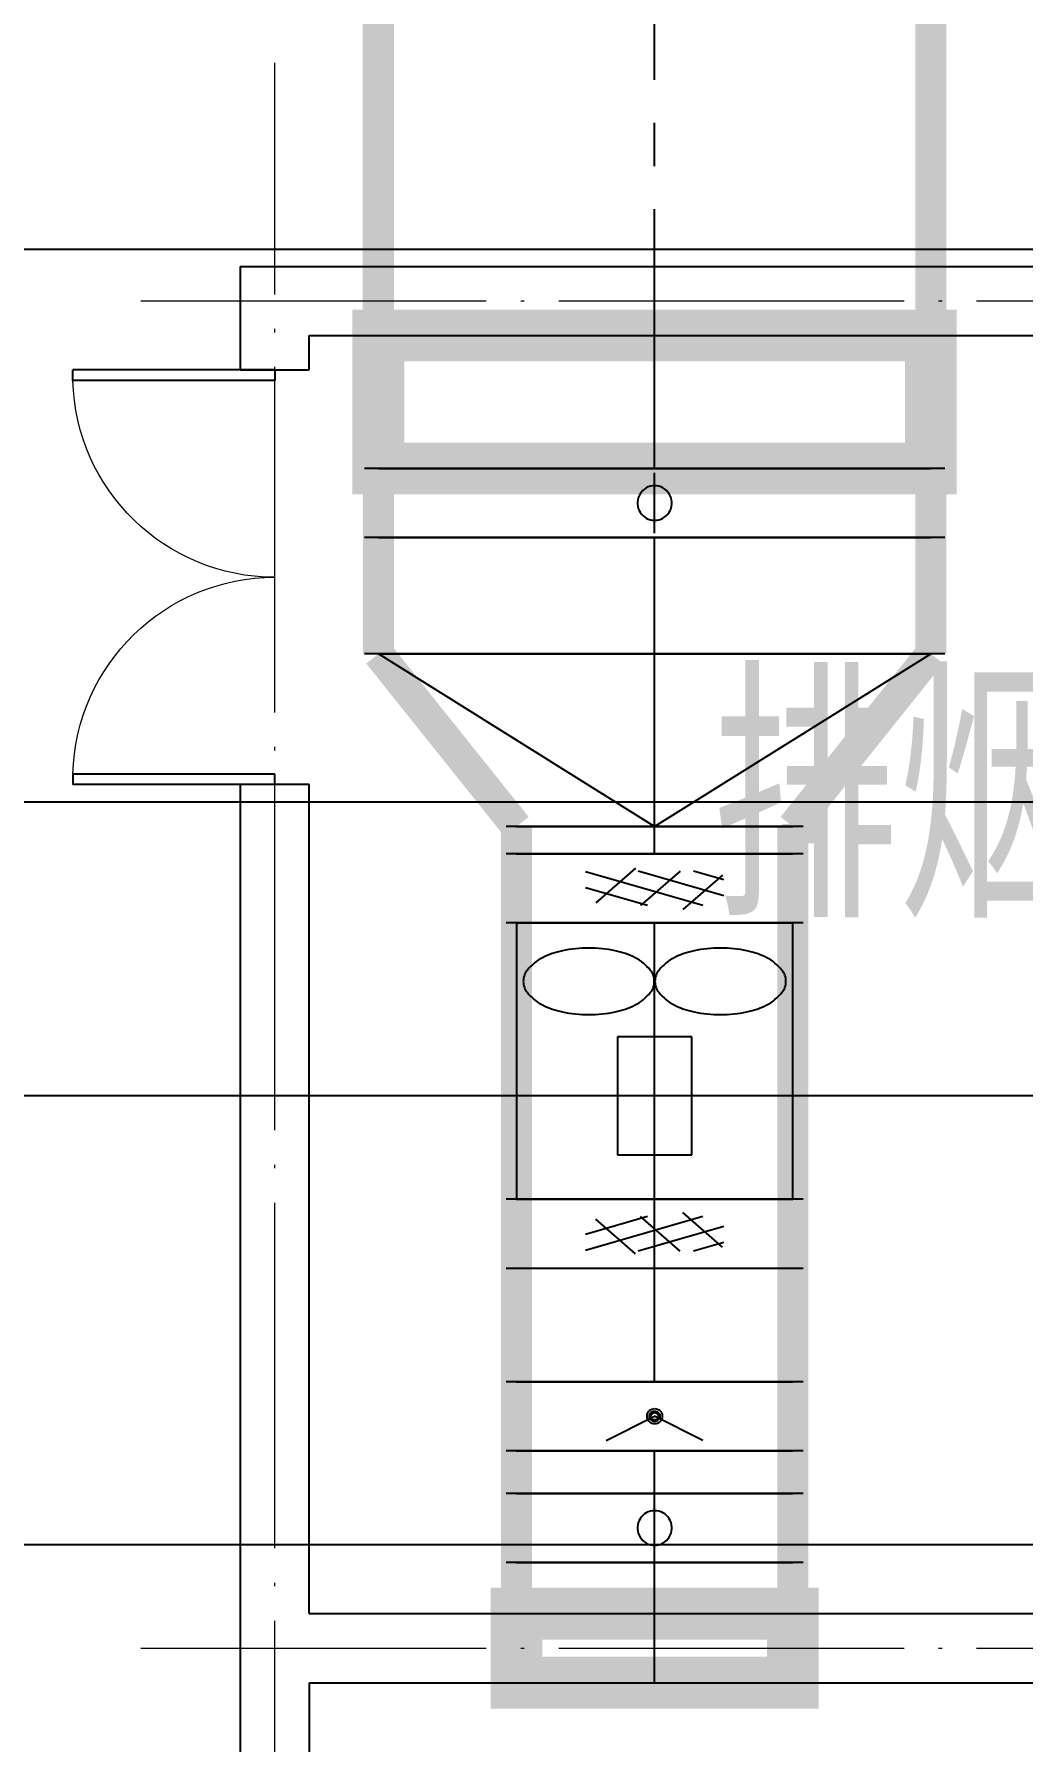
# Model space of a CAD drawing. Extents: x 369444 to 684549, y -549309 to 575337.
# Drawn here: x 525378 to 528241, y 119636 to 124579 of the extents above; entities that cross this region are included whole.
import ezdxf

# ---------------------------------------------------------------- set-up
doc = ezdxf.new("R2010")
doc.units = 0
doc.header["$LTSCALE"] = 1000
doc.header["$MEASUREMENT"] = 0
doc.linetypes.add('CENTER2', pattern=[1.125, 0.75, -0.125, 0.125, -0.125])
doc.linetypes.add('DOTE', pattern=[2.42, 2, -0.2, 0.02, -0.2])
for name, color, linetype in [('DOTE', 1, 'Continuous'), ('DUCT-排烟中心线', 5, 'CENTER2'), ('DUCT-排烟法兰', 4, 'Continuous'), ('DUCT-排烟管', 2, 'Continuous'), ('DUCT-排烟管端线', 4, 'Continuous'), ('DUCT-排烟阀门', 7, 'Continuous'), ('WALL', 9, 'Continuous'), ('WINDOW', 4, 'Continuous'), ('颜洞口', 1, 'Continuous'), ('风管标注', 3, 'Continuous')]:
    doc.layers.add(name, color=color, linetype=linetype)
doc.layers.add('DOTE2', color=122, linetype='DOTE', lineweight=9)
doc.layers.add('TEXT', color=7, linetype='Continuous', lineweight=13)
doc.styles.add('_HZTXT', font='txt.shx', dxfattribs={"width": 0.8, "bigfont": 'HZTXT.shx'})

# ---------------------------------------------------------------- blocks, each defined once
blk = doc.blocks.new('$DorLib2D$00000002')
for p, q in [((-0.5, 0), (-0.5, 0.4875)), ((-0.475, 0.4875), (-0.5, 0.4875)), ((-0.475, 0), (-0.475, 0.4875)), ((0.475, 0), (0.475, 0.4875)), ((0.475, 0.4875), (0.5, 0.4875)), ((0.5, 0), (0.5, 0.4875)), ((-0.5, 0), (-0.475, 0)), ((0.5, 0), (0.475, 0))]:
    blk.add_line(p, q)
at = {"lineweight": 13}
for centre, start, end in [((-0.4875, 0), 0, 88.5307), ((0.4875, 0), 91.4693, 180)]:
    blk.add_arc(centre, 0.4875, start, end, dxfattribs=at)
blk = doc.blocks.new('N-风管')
at = {"color": 0}
for p, q in [((38489362730.664551, 3905216479.914868, 3000.000008), (38489362730.664551, 3905215679.914868, 3000.000008)), ((38489363530.664551, 3905216479.914868, 3000.000008), (38489362730.664551, 3905216479.914868, 3000.000008)), ((38489363530.664551, 3905215679.914868, 3000.000008), (38489363530.664551, 3905216479.914868, 3000.000008)), ((38489363130.664551, 3905216150.279045, 3000.000008), (38489363130.664551, 3905216310.710551, 3000.000008)), ((38489363022.920799, 3905216150.279045, 3000.000008), (38489363022.920799, 3905215808.330861, 3000.000008)), ((38489363238.408302, 3905216150.279045, 3000.000008), (38489363022.920799, 3905216150.279045, 3000.000008)), ((38489363238.408302, 3905215808.330861, 3000.000008), (38489363238.408302, 3905216150.279045, 3000.000008)), ((38489363022.920799, 3905215808.330861, 3000.000008), (38489363238.408302, 3905215808.330861, 3000.000008)), ((38489362730.664551, 3905215679.914868, 3000.000008), (38489363530.664551, 3905215679.914868, 3000.000008))]:
    blk.add_line(p, q, dxfattribs=at)
for centre, major_axis, ratio, start_param, end_param in [((38489362867.682289, 3905216257.402982, 3000.000008), (-103.797526, 88.234787), 0.9999998646, -0.3960780331, 0.0206755078), ((38489362911.311768, 3905216171.551923, 3000.000008), (-72.911688, 220.807289), 0.9999996892, -0.1114584501, 0.1512533243), ((38489362940.04615, 3905216035.048581, 3000.000008), (-10.42252, 371.882687), 0.9999999191, -0.0280190341, 0.1794550407), ((38489362940.04615, 3905216035.048581, 3000.000008), (-371.160887, 25.396662), 0.9999998827, 4.5732333702, 4.7807074245), ((38489362968.78054, 3905216171.551923, 3000.000008), (-217.804069, 81.445655), 0.9999996747, 4.600044291, 4.8627559003), ((38489363012.410011, 3905216257.402982, 3000.000008), (-102.717209, 89.490141), 0.9999998291, 4.5421396072, 4.9588929783), ((38489363248.91909, 3905216257.402982, 3000.000008), (102.717208, 89.490141), 0.9999998291, 1.3242923283, 1.7410456994), ((38489363292.548561, 3905216171.551923, 3000.000008), (217.804069, 81.445655), 0.9999996747, 1.4204294068, 1.6831410161), ((38489363321.282951, 3905216035.048581, 3000.000008), (371.160887, 25.396662), 0.9999998827, 1.502477883, 1.7099519372), ((38489363321.282951, 3905216035.048581, 3000.000008), (10.422521, 371.882687), 0.9999999191, -0.1794550402, 0.0280190345), ((38489363350.017326, 3905216171.551923, 3000.000008), (72.911688, 220.807289), 0.9999996892, -0.1512533241, 0.1114584502), ((38489363393.646812, 3905216257.402982, 3000.000008), (103.797526, 88.234787), 0.9999998646, -0.0206755088, 0.3960780322), ((38489362802.279114, 3905216310.710551, 3000.000008), (-47.771673, 20.173988), 0.9999999667, -0.2842753741, 0.3995817051), ((38489363077.813202, 3905216310.710551, 3000.000008), (7.468083, 51.316176), 0.999999932, -1.4262801091, -0.7424229821), ((38489363183.5159, 3905216310.710551, 3000.000008), (-7.468083, 51.316176), 0.999999932, 0.742422983, 1.42628011), ((38489363459.050003, 3905216310.710551, 3000.000008), (47.771673, 20.173988), 0.9999999667, -0.3995817056, 0.2842753735), ((38489362802.279114, 3905216310.710551, 3000.000008), (50.145075, 13.213402), 0.999999968, 2.8839457445, 3.5678028155), ((38489362867.682289, 3905216364.018121, 3000.000008), (98.876179, 93.716623), 0.9999998411, 3.0668351413, 3.4835886948), ((38489363012.410011, 3905216364.018121, 3000.000008), (99.639258, 92.904939), 0.9999998553, 4.4321378431, 4.8488912267), ((38489363077.813202, 3905216310.710551, 3000.000008), (-4.752596, 51.638502), 0.9999999384, 3.9367545198, 4.6206116387), ((38489363183.5159, 3905216310.710551, 3000.000008), (4.752596, 51.638502), 0.9999999384, 1.6625736693, 2.3464307882), ((38489363248.91909, 3905216364.018121, 3000.000008), (-99.639258, 92.904939), 0.9999998553, 1.4342940806, 1.8510474643), ((38489363393.646812, 3905216364.018121, 3000.000008), (-98.876179, 93.716623), 0.9999998411, 2.7995966126, 3.2163501662), ((38489363459.050003, 3905216310.710551, 3000.000008), (-50.145075, 13.213402), 0.999999968, 2.7153824924, 3.3992395635), ((38489362911.311768, 3905216449.869179, 3000.000008), (75.910463, 219.794392), 0.9999996309, 3.0039512987, 3.2666630878), ((38489362968.78054, 3905216449.869179, 3000.000008), (218.632186, 79.195759), 0.9999997334, 4.5723322481, 4.8350438722), ((38489363292.548561, 3905216449.869179, 3000.000008), (-218.632186, 79.195759), 0.9999997334, 1.4481414351, 1.7108530592), ((38489363350.017326, 3905216449.869179, 3000.000008), (-75.910463, 219.794392), 0.9999996309, 3.0165222196, 3.2792340087), ((38489362940.04615, 3905216586.372522, 3000.000008), (10.422521, 371.882687), 0.9999999191, 2.9621376134, 3.1696116881), ((38489362940.04615, 3905216586.372522, 3000.000008), (371.160887, 25.396662), 0.9999998827, 4.6440705366, 4.8515445908), ((38489363321.282951, 3905216586.372522, 3000.000008), (-371.160887, 25.396662), 0.9999998827, 1.4316407166, 1.6391147709), ((38489363321.282951, 3905216586.372522, 3000.000008), (-10.42252, 371.882687), 0.9999999191, 3.1135736195, 3.3210476943)]:
    blk.add_ellipse(centre, major_axis=major_axis, ratio=ratio, start_param=start_param, end_param=end_param, dxfattribs=at)
for p in [(38489363130.664551, 3905216479.914868, 3000.000008), (38489363130.664551, 3905215679.914868, 3000.000008)]:
    blk.add_point(p, dxfattribs=at)
at = {"layer": 'DUCT-排烟中心线', "color": 0}
for p, q in [((38489363130.664551, 3905217795.528043), (38489363130.576477, 3905222740.815687)), ((38489363130.664551, 3905217258.844523), (38489363130.664551, 3905217595.128043)), ((38489363130.664551, 3905216758.644523), (38489363130.664551, 3905217258.644523)), ((38489363130.664551, 3905216680.114869), (38489363130.664551, 3905216758.444523)), ((38489363130.664551, 3905215479.914868), (38489363130.664551, 3905216479.914868)), ((38489363130.664551, 3905215151.909635), (38489363130.664551, 3905216479.714869)), ((38489363130.664551, 3905214628.307475), (38489363130.664551, 3905214951.709635)), ((38489363130.664551, 3905214280.36614), (38489363130.664551, 3905214951.509635))]:
    blk.add_line(p, q, dxfattribs=at)
at = {"layer": 'DUCT-排烟法兰', "color": 0}
for p, q in [((38489363970.664551, 3905217795.428043), (38489362290.664551, 3905217795.428043)), ((38489363970.664551, 3905217595.228044), (38489362290.664551, 3905217595.228044)), ((38489363970.664551, 3905217258.744523), (38489362290.664551, 3905217258.744523)), ((38489363560.664551, 3905216758.544523), (38489362700.664551, 3905216758.544523)), ((38489363560.664551, 3905216680.014869), (38489362700.664551, 3905216680.014869)), ((38489363560.664551, 3905216680.014869), (38489362700.664551, 3905216680.014869)), ((38489363560.664551, 3905216680.014868), (38489362700.664551, 3905216680.014868)), ((38489363560.664551, 3905216479.814868), (38489362700.664551, 3905216479.814868)), ((38489363560.664551, 3905216479.814868), (38489362700.664551, 3905216479.814868)), ((38489363560.664551, 3905216479.814868), (38489362700.664551, 3905216479.814868)), ((38489363560.664551, 3905215679.814868), (38489362700.664551, 3905215679.814868)), ((38489363560.664551, 3905215479.814868), (38489362700.664551, 3905215479.814868)), ((38489363560.664551, 3905215151.809635), (38489362700.664551, 3905215151.809635)), ((38489363560.664551, 3905215151.809635), (38489362700.664551, 3905215151.809635)), ((38489363560.664551, 3905214951.609635), (38489362700.664551, 3905214951.609635)), ((38489363560.664551, 3905214951.609634), (38489362700.664551, 3905214951.609634)), ((38489363560.664551, 3905214828.407475), (38489362700.664551, 3905214828.407475)), ((38489363560.664551, 3905214628.207475), (38489362700.664551, 3905214628.207475)), ((38489363560.664551, 3905214628.207475), (38489362700.664551, 3905214628.207475))]:
    blk.add_line(p, q, dxfattribs=at)
at = {"layer": 'DUCT-排烟管', "color": 0}
for q in [(38489362330.664551, 3905217258.644523), (38489363930.664551, 3905217258.644523)]:
    blk.add_line((38489363130.664551, 3905216758.644523), q, dxfattribs=at)
at = {"layer": 'DUCT-排烟管', "color": 0, "const_width": 90}
for points in [[(38489362330.576477, 3905222740.80144), (38489362330.664551, 3905217795.513797)], [(38489363930.664551, 3905217795.54229), (38489363930.576477, 3905222740.829933)], [(38489362330.664551, 3905217595.328043), (38489362330.664551, 3905217795.328043)], [(38489363930.664551, 3905217795.328043), (38489363930.664551, 3905217595.328043)], [(38489362330.664551, 3905217595.128043), (38489362330.664551, 3905217258.844523)], [(38489363930.664551, 3905217258.844523), (38489363930.664551, 3905217595.128043)], [(38489362730.664551, 3905216758.644523), (38489362330.664551, 3905217258.644523)], [(38489363530.664551, 3905216758.644523), (38489363930.664551, 3905217258.644523)], [(38489362730.664551, 3905216758.444523), (38489362730.664551, 3905216680.114869)], [(38489363530.664551, 3905216680.114869), (38489363530.664551, 3905216758.444523)], [(38489362730.664551, 3905216479.914868), (38489362730.664551, 3905216679.914868)], [(38489363530.664551, 3905216679.914868), (38489363530.664551, 3905216479.914868)], [(38489362730.664551, 3905216479.914868), (38489362730.664551, 3905215479.914868)], [(38489362730.664551, 3905216479.714869), (38489362730.664551, 3905215151.909635)], [(38489363530.664551, 3905215479.914868), (38489363530.664551, 3905216479.914868)], [(38489363530.664551, 3905215151.909635), (38489363530.664551, 3905216479.714869)], [(38489362730.664551, 3905215479.914868), (38489362730.664551, 3905215679.914868)], [(38489363530.664551, 3905215679.914868), (38489363530.664551, 3905215479.914868)], [(38489362730.664551, 3905214951.709635), (38489362730.664551, 3905215151.709635)], [(38489363530.664551, 3905215151.709635), (38489363530.664551, 3905214951.709635)], [(38489362730.664551, 3905214951.709635), (38489362730.664551, 3905214628.307475)], [(38489362730.664551, 3905214951.509635), (38489362730.664551, 3905214280.36614)], [(38489363530.664551, 3905214628.307475), (38489363530.664551, 3905214951.709635)], [(38489363530.664551, 3905214280.36614), (38489363530.664551, 3905214951.509635)], [(38489362730.664551, 3905214628.307475), (38489362730.664551, 3905214828.307475)], [(38489363530.664551, 3905214828.307475), (38489363530.664551, 3905214628.307475)]]:
    blk.add_lwpolyline(points, dxfattribs=at)
at = {"layer": 'DUCT-排烟管端线', "color": 0}
for p, q in [((38489362330.664551, 3905217795.513797), (38489363930.664551, 3905217795.54229)), ((38489362330.664551, 3905217795.328043), (38489363930.664551, 3905217795.328043)), ((38489362330.664551, 3905217595.328043), (38489363930.664551, 3905217595.328043)), ((38489363930.664551, 3905217595.128043), (38489362330.664551, 3905217595.128043)), ((38489362330.664551, 3905217258.844523), (38489363930.664551, 3905217258.844523)), ((38489363930.664551, 3905217258.644523), (38489362330.664551, 3905217258.644523)), ((38489362730.664551, 3905216758.644523), (38489363530.664551, 3905216758.644523)), ((38489363530.664551, 3905216758.444523), (38489362730.664551, 3905216758.444523)), ((38489362730.664551, 3905216680.114869), (38489363530.664551, 3905216680.114869)), ((38489362730.664551, 3905216679.914868), (38489363530.664551, 3905216679.914868)), ((38489362730.664551, 3905216479.914868), (38489363530.664551, 3905216479.914868)), ((38489363530.664551, 3905216479.914868), (38489362730.664551, 3905216479.914868)), ((38489363530.664551, 3905216479.714869), (38489362730.664551, 3905216479.714869)), ((38489362730.664551, 3905215679.914868), (38489363530.664551, 3905215679.914868)), ((38489362730.664551, 3905215479.914868), (38489363530.664551, 3905215479.914868)), ((38489362730.664551, 3905215479.914868), (38489363530.664551, 3905215479.914868)), ((38489362730.664551, 3905215151.909635), (38489363530.664551, 3905215151.909635)), ((38489362730.664551, 3905215151.709635), (38489363530.664551, 3905215151.709635)), ((38489362730.664551, 3905214951.709635), (38489363530.664551, 3905214951.709635)), ((38489363530.664551, 3905214951.709635), (38489362730.664551, 3905214951.709635)), ((38489363530.664551, 3905214951.509635), (38489362730.664551, 3905214951.509635)), ((38489362730.664551, 3905214828.307475), (38489363530.664551, 3905214828.307475)), ((38489362730.664551, 3905214628.307475), (38489363530.664551, 3905214628.307475)), ((38489362730.664551, 3905214628.307475), (38489363530.664551, 3905214628.307475)), ((38489362730.664551, 3905214280.36614), (38489363530.664551, 3905214280.36614))]:
    blk.add_line(p, q, dxfattribs=at)
at = {"layer": 'DUCT-排烟阀门', "color": 0}
for p, q in [((38489363130.664551, 3905217607.828043), (38489363130.664551, 3905217782.828043)), ((38489363083.111717, 3905217710.778893), (38489363081.550194, 3905217704.697109)), ((38489363085.423187, 3905217716.617008), (38489363083.111717, 3905217710.778893)), ((38489363088.448158, 3905217722.119383), (38489363085.423187, 3905217716.617008)), ((38489363092.138893, 3905217727.199243), (38489363088.448158, 3905217722.119383)), ((38489363096.437187, 3905217731.776475), (38489363092.138893, 3905217727.199243)), ((38489363101.275291, 3905217735.778893), (38489363096.437187, 3905217731.776475)), ((38489363106.576874, 3905217739.143378), (38489363101.275291, 3905217735.778893)), ((38489363112.258324, 3905217741.816868), (38489363106.576874, 3905217739.143378)), ((38489363118.230057, 3905217743.757202), (38489363112.258324, 3905217741.816868)), ((38489363124.397888, 3905217744.933779), (38489363118.230057, 3905217743.757202)), ((38489363130.664551, 3905217745.328043), (38489363124.397888, 3905217744.933779)), ((38489363136.931213, 3905217744.933778), (38489363130.664551, 3905217745.328043)), ((38489363143.099037, 3905217743.757202), (38489363136.931213, 3905217744.933778)), ((38489363149.070778, 3905217741.816868), (38489363143.099037, 3905217743.757202)), ((38489363154.752243, 3905217739.143377), (38489363149.070778, 3905217741.816868)), ((38489363160.05381, 3905217735.778893), (38489363154.752243, 3905217739.143377)), ((38489363164.891907, 3905217731.776475), (38489363160.05381, 3905217735.778893)), ((38489363169.190224, 3905217727.199243), (38489363164.891907, 3905217731.776475)), ((38489363172.880943, 3905217722.119383), (38489363169.190224, 3905217727.199243)), ((38489363175.905907, 3905217716.617008), (38489363172.880943, 3905217722.119383)), ((38489363178.217377, 3905217710.778893), (38489363175.905907, 3905217716.617008)), ((38489363179.778923, 3905217704.697109), (38489363178.217377, 3905217710.778893)), ((38489363081.550194, 3905217704.697109), (38489363080.763206, 3905217698.46757)), ((38489363080.763206, 3905217698.46757), (38489363080.763206, 3905217692.188518)), ((38489363080.763206, 3905217692.188518), (38489363081.550194, 3905217685.958978)), ((38489363081.550194, 3905217685.958978), (38489363083.111717, 3905217679.877194)), ((38489363083.111717, 3905217679.877194), (38489363085.423187, 3905217674.039079)), ((38489363085.423187, 3905217674.039079), (38489363088.448158, 3905217668.536704)), ((38489363088.448158, 3905217668.536704), (38489363092.138893, 3905217663.456844)), ((38489363092.138893, 3905217663.456844), (38489363096.437187, 3905217658.879612)), ((38489363096.437187, 3905217658.879612), (38489363101.275291, 3905217654.877194)), ((38489363160.05381, 3905217654.877193), (38489363164.891907, 3905217658.879612)), ((38489363164.891907, 3905217658.879612), (38489363169.190224, 3905217663.456844)), ((38489363169.190224, 3905217663.456844), (38489363172.880943, 3905217668.536704)), ((38489363172.880943, 3905217668.536704), (38489363175.905907, 3905217674.039079)), ((38489363175.905907, 3905217674.039079), (38489363178.217377, 3905217679.877193)), ((38489363178.217377, 3905217679.877193), (38489363179.778923, 3905217685.958978)), ((38489363180.565887, 3905217698.467569), (38489363179.778923, 3905217704.697109)), ((38489363179.778923, 3905217685.958978), (38489363180.565887, 3905217692.188517)), ((38489363180.565887, 3905217692.188517), (38489363180.565887, 3905217698.467569)), ((38489363101.275291, 3905217654.877194), (38489363106.576874, 3905217651.51271)), ((38489363106.576874, 3905217651.51271), (38489363112.258324, 3905217648.839219)), ((38489363112.258324, 3905217648.839219), (38489363118.230057, 3905217646.898885)), ((38489363118.230057, 3905217646.898885), (38489363124.397888, 3905217645.722309)), ((38489363124.397888, 3905217645.722309), (38489363130.664551, 3905217645.328043)), ((38489363130.664551, 3905217645.328043), (38489363136.931213, 3905217645.722308)), ((38489363136.931213, 3905217645.722308), (38489363143.099037, 3905217646.898885)), ((38489363143.099037, 3905217646.898885), (38489363149.070778, 3905217648.839219)), ((38489363149.070778, 3905217648.839219), (38489363154.752243, 3905217651.512709)), ((38489363154.752243, 3905217651.512709), (38489363160.05381, 3905217654.877193)), ((38489363269.83522, 3905216529.914868), (38489362930.664551, 3905216627.825008)), ((38489363075.468567, 3905216638.039873), (38489362959.998512, 3905216538.039873)), ((38489363330.664551, 3905216558.542976), (38489363083.425056, 3905216629.914868)), ((38489363204.965927, 3905216629.914868), (38489363089.49588, 3905216529.914868)), ((38489363330.664551, 3905216604.730998), (38489363243.425056, 3905216629.914868)), ((38489363109.83522, 3905216529.914868), (38489362930.664551, 3905216581.636987)), ((38489363327.503059, 3905216618.307717), (38489363212.033012, 3905216518.307717)), ((38489363327.503059, 3905215541.522019), (38489363212.033012, 3905215641.522019)), ((38489363269.83522, 3905215629.914868), (38489362930.664551, 3905215532.004729)), ((38489363109.83522, 3905215629.914868), (38489362930.664551, 3905215578.19275)), ((38489363075.468567, 3905215521.789864), (38489362959.998512, 3905215621.789864)), ((38489363330.664551, 3905215601.286761), (38489363083.425056, 3905215529.914868)), ((38489363204.965927, 3905215529.914868), (38489363089.49588, 3905215629.914868)), ((38489363330.664551, 3905215555.098739), (38489363243.425056, 3905215529.914868)), ((38489362990.664551, 3905214981.709635), (38489363130.664551, 3905215051.709635)), ((38489363108.600853, 3905215053.754121), (38489363109.352211, 3905215057.773504)), ((38489363108.600853, 3905215049.665116), (38489363108.600853, 3905215053.754121)), ((38489363109.352211, 3905215045.645735), (38489363108.600853, 3905215049.665116)), ((38489363109.352211, 3905215057.773504), (38489363110.82933, 3905215061.586389)), ((38489363110.82933, 3905215041.832852), (38489363109.352211, 3905215045.645735)), ((38489363110.82933, 3905215061.586389), (38489363112.981911, 3905215065.062933)), ((38489363112.981911, 3905215038.356311), (38489363110.82933, 3905215041.832852)), ((38489363112.981911, 3905215065.062933), (38489363115.736656, 3905215068.084746)), ((38489363115.658386, 3905215051.709627), (38489363115.946732, 3905215054.637184)), ((38489363115.946732, 3905215048.782071), (38489363115.658386, 3905215051.709627)), ((38489363115.736656, 3905215068.084746), (38489363118.999748, 3905215070.548924)), ((38489363115.946732, 3905215054.637184), (38489363116.800667, 3905215057.452237)), ((38489363116.800667, 3905215045.967019), (38489363115.946732, 3905215048.782071)), ((38489363116.800667, 3905215057.452237), (38489363118.187393, 3905215060.046604)), ((38489363118.187393, 3905215043.372653), (38489363116.800667, 3905215045.967019)), ((38489363118.187393, 3905215060.046604), (38489363120.053596, 3905215062.320587)), ((38489363120.053596, 3905215041.098672), (38489363118.187393, 3905215043.372653)), ((38489363118.999748, 3905215070.548924), (38489363122.66008, 3905215072.371554)), ((38489363119.94442, 3905215051.198975), (38489363120.041496, 3905215053.237)), ((38489363120.234787, 3905215049.179405), (38489363119.94442, 3905215051.198975)), ((38489363120.041496, 3905215053.237), (38489363120.52253, 3905215055.219823)), ((38489363120.053596, 3905215062.320587), (38489363122.327583, 3905215064.186797)), ((38489363122.327583, 3905215039.232465), (38489363120.053596, 3905215041.098672)), ((38489363120.902122, 3905215047.251285), (38489363120.234787, 3905215049.179405)), ((38489363120.52253, 3905215055.219823), (38489363121.370117, 3905215057.075779)), ((38489363121.922287, 3905215045.484301), (38489363120.902122, 3905215047.251285)), ((38489363121.370117, 3905215057.075779), (38489363122.553627, 3905215058.737788)), ((38489363123.258423, 3905215043.942317), (38489363121.922287, 3905215045.484301)), ((38489363122.327583, 3905215064.186797), (38489363124.921944, 3905215065.573516)), ((38489363124.921944, 3905215037.845748), (38489363122.327583, 3905215039.232465)), ((38489363122.553627, 3905215058.737788), (38489363124.030296, 3905215060.145782)), ((38489363122.66008, 3905215072.371554), (38489363126.592987, 3905215073.490566)), ((38489363124.862244, 3905215042.681064), (38489363123.258423, 3905215043.942317)), ((38489363124.030296, 3905215060.145782), (38489363125.746727, 3905215061.24887)), ((38489363126.675774, 3905215041.746127), (38489363124.862244, 3905215042.681064)), ((38489363124.921944, 3905215065.573516), (38489363127.736992, 3905215066.427454)), ((38489363125.746727, 3905215061.24887), (38489363127.640907, 3905215062.007186)), ((38489363126.592987, 3905215073.490566), (38489363130.664551, 3905215073.867855)), ((38489363128.633453, 3905215041.171298), (38489363126.675774, 3905215041.746127)), ((38489363127.640907, 3905215062.007186), (38489363129.644379, 3905215062.393322)), ((38489363127.736992, 3905215066.427454), (38489363130.664551, 3905215066.715795)), ((38489363130.664551, 3905215040.977351), (38489363128.633453, 3905215041.171298)), ((38489363129.644379, 3905215062.393322), (38489363131.684723, 3905215062.393322)), ((38489363130.664551, 3905215073.867855), (38489363134.736107, 3905215073.490571)), ((38489363130.664551, 3905215066.715795), (38489363133.59211, 3905215066.427457)), ((38489363270.664551, 3905214981.709635), (38489363130.664551, 3905215051.709635)), ((38489363132.695648, 3905215041.171297), (38489363130.664551, 3905215040.977351)), ((38489363131.684723, 3905215062.393322), (38489363133.688187, 3905215062.007185)), ((38489363134.653343, 3905215041.746126), (38489363132.695648, 3905215041.171297)), ((38489363133.59211, 3905215066.427457), (38489363136.407158, 3905215065.573522)), ((38489363133.688187, 3905215062.007185), (38489363135.582367, 3905215061.248868)), ((38489363136.466873, 3905215042.681062), (38489363134.653343, 3905215041.746126)), ((38489363134.736107, 3905215073.490571), (38489363138.669022, 3905215072.371565)), ((38489363135.582367, 3905215061.248868), (38489363137.298813, 3905215060.145778)), ((38489363136.407158, 3905215065.573522), (38489363139.001534, 3905215064.186805)), ((38489363139.001534, 3905215039.232473), (38489363136.407158, 3905215037.845754)), ((38489363138.070679, 3905215043.942314), (38489363136.466873, 3905215042.681062)), ((38489363137.298813, 3905215060.145778), (38489363138.775467, 3905215058.737784)), ((38489363139.406807, 3905215045.484297), (38489363138.070679, 3905215043.942314)), ((38489363138.669022, 3905215072.371565), (38489363142.329353, 3905215070.548941)), ((38489363138.775467, 3905215058.737784), (38489363139.958977, 3905215057.075775)), ((38489363139.001534, 3905215064.186805), (38489363141.275513, 3905215062.320597)), ((38489363141.275513, 3905215041.098683), (38489363139.001534, 3905215039.232473)), ((38489363140.426979, 3905215047.251281), (38489363139.406807, 3905215045.484297)), ((38489363139.958977, 3905215057.075775), (38489363140.806572, 3905215055.219819)), ((38489363141.094307, 3905215049.1794), (38489363140.426979, 3905215047.251281)), ((38489363140.806572, 3905215055.219819), (38489363141.287598, 3905215053.236996)), ((38489363141.384682, 3905215051.19897), (38489363141.094307, 3905215049.1794)), ((38489363141.275513, 3905215062.320597), (38489363143.141724, 3905215060.046617)), ((38489363143.141724, 3905215043.372665), (38489363141.275513, 3905215041.098683)), ((38489363141.287598, 3905215053.236996), (38489363141.384682, 3905215051.19897)), ((38489363142.329353, 3905215070.548941), (38489363145.592453, 3905215068.084767)), ((38489363143.141724, 3905215060.046617), (38489363144.528427, 3905215057.45225)), ((38489363144.528427, 3905215045.967033), (38489363143.141724, 3905215043.372665)), ((38489363144.528427, 3905215057.45225), (38489363145.38237, 3905215054.637198)), ((38489363145.38237, 3905215048.782085), (38489363144.528427, 3905215045.967033)), ((38489363145.38237, 3905215054.637198), (38489363145.670708, 3905215051.709642)), ((38489363145.670708, 3905215051.709642), (38489363145.38237, 3905215048.782085)), ((38489363145.592453, 3905215068.084767), (38489363148.347191, 3905215065.062958)), ((38489363148.347191, 3905215065.062958), (38489363150.499771, 3905215061.586418)), ((38489363150.499771, 3905215041.83288), (38489363148.347191, 3905215038.356337)), ((38489363150.499771, 3905215061.586418), (38489363151.976891, 3905215057.773535)), ((38489363151.976891, 3905215045.645765), (38489363150.499771, 3905215041.83288)), ((38489363151.976891, 3905215057.773535), (38489363152.728249, 3905215053.754153)), ((38489363152.728249, 3905215049.665148), (38489363151.976891, 3905215045.645765)), ((38489363152.728249, 3905215053.754153), (38489363152.728249, 3905215049.665148)), ((38489363115.736656, 3905215035.334502), (38489363112.981911, 3905215038.356311)), ((38489363118.999748, 3905215032.870328), (38489363115.736656, 3905215035.334502)), ((38489363122.66008, 3905215031.047704), (38489363118.999748, 3905215032.870328)), ((38489363126.592987, 3905215029.928698), (38489363122.66008, 3905215031.047704)), ((38489363127.736992, 3905215036.991813), (38489363124.921944, 3905215037.845748)), ((38489363130.664551, 3905215029.551415), (38489363126.592987, 3905215029.928698)), ((38489363130.664551, 3905215036.703475), (38489363127.736992, 3905215036.991813)), ((38489363133.59211, 3905215036.991816), (38489363130.664551, 3905215036.703475)), ((38489363134.736107, 3905215029.928704), (38489363130.664551, 3905215029.551415)), ((38489363136.407158, 3905215037.845754), (38489363133.59211, 3905215036.991816)), ((38489363138.669022, 3905215031.047716), (38489363134.736107, 3905215029.928704)), ((38489363142.329353, 3905215032.870345), (38489363138.669022, 3905215031.047716)), ((38489363145.592453, 3905215035.334524), (38489363142.329353, 3905215032.870345)), ((38489363148.347191, 3905215038.356337), (38489363145.592453, 3905215035.334524)), ((38489363130.664551, 3905214640.807475), (38489363130.664551, 3905214815.807475)), ((38489363083.111717, 3905214743.758325), (38489363081.550194, 3905214737.676541)), ((38489363085.423187, 3905214749.59644), (38489363083.111717, 3905214743.758325)), ((38489363088.448158, 3905214755.098815), (38489363085.423187, 3905214749.59644)), ((38489363092.138893, 3905214760.178675), (38489363088.448158, 3905214755.098815)), ((38489363096.437187, 3905214764.755907), (38489363092.138893, 3905214760.178675)), ((38489363101.275291, 3905214768.758325), (38489363096.437187, 3905214764.755907)), ((38489363106.576874, 3905214772.122809), (38489363101.275291, 3905214768.758325)), ((38489363112.258324, 3905214774.796299), (38489363106.576874, 3905214772.122809)), ((38489363118.230057, 3905214776.736633), (38489363112.258324, 3905214774.796299)), ((38489363124.397888, 3905214777.91321), (38489363118.230057, 3905214776.736633)), ((38489363130.664551, 3905214778.307475), (38489363124.397888, 3905214777.91321)), ((38489363136.931213, 3905214777.91321), (38489363130.664551, 3905214778.307475)), ((38489363143.099037, 3905214776.736633), (38489363136.931213, 3905214777.91321)), ((38489363149.070778, 3905214774.796299), (38489363143.099037, 3905214776.736633)), ((38489363154.752243, 3905214772.122809), (38489363149.070778, 3905214774.796299)), ((38489363160.05381, 3905214768.758325), (38489363154.752243, 3905214772.122809)), ((38489363164.891907, 3905214764.755907), (38489363160.05381, 3905214768.758325)), ((38489363169.190224, 3905214760.178674), (38489363164.891907, 3905214764.755907)), ((38489363172.880943, 3905214755.098814), (38489363169.190224, 3905214760.178674)), ((38489363175.905907, 3905214749.596439), (38489363172.880943, 3905214755.098814)), ((38489363178.217377, 3905214743.758325), (38489363175.905907, 3905214749.596439)), ((38489363179.778923, 3905214737.676541), (38489363178.217377, 3905214743.758325)), ((38489363081.550194, 3905214737.676541), (38489363080.763206, 3905214731.447001)), ((38489363080.763206, 3905214731.447001), (38489363080.763206, 3905214725.167949)), ((38489363080.763206, 3905214725.167949), (38489363081.550194, 3905214718.938409)), ((38489363081.550194, 3905214718.938409), (38489363083.111717, 3905214712.856626)), ((38489363083.111717, 3905214712.856626), (38489363085.423187, 3905214707.018511)), ((38489363085.423187, 3905214707.018511), (38489363088.448158, 3905214701.516136)), ((38489363088.448158, 3905214701.516136), (38489363092.138893, 3905214696.436276)), ((38489363092.138893, 3905214696.436276), (38489363096.437187, 3905214691.859044)), ((38489363164.891907, 3905214691.859044), (38489363169.190224, 3905214696.436275)), ((38489363169.190224, 3905214696.436275), (38489363172.880943, 3905214701.516135)), ((38489363172.880943, 3905214701.516135), (38489363175.905907, 3905214707.01851)), ((38489363175.905907, 3905214707.01851), (38489363178.217377, 3905214712.856625)), ((38489363178.217377, 3905214712.856625), (38489363179.778923, 3905214718.938409)), ((38489363180.565887, 3905214731.447001), (38489363179.778923, 3905214737.676541)), ((38489363179.778923, 3905214718.938409), (38489363180.565887, 3905214725.167949)), ((38489363180.565887, 3905214725.167949), (38489363180.565887, 3905214731.447001)), ((38489363096.437187, 3905214691.859044), (38489363101.275291, 3905214687.856626)), ((38489363101.275291, 3905214687.856626), (38489363106.576874, 3905214684.492141)), ((38489363106.576874, 3905214684.492141), (38489363112.258324, 3905214681.818651)), ((38489363112.258324, 3905214681.818651), (38489363118.230057, 3905214679.878317)), ((38489363118.230057, 3905214679.878317), (38489363124.397888, 3905214678.70174)), ((38489363124.397888, 3905214678.70174), (38489363130.664551, 3905214678.307475)), ((38489363130.664551, 3905214678.307475), (38489363136.931213, 3905214678.70174)), ((38489363136.931213, 3905214678.70174), (38489363143.099037, 3905214679.878317)), ((38489363143.099037, 3905214679.878317), (38489363149.070778, 3905214681.818651)), ((38489363149.070778, 3905214681.818651), (38489363154.752243, 3905214684.492141)), ((38489363154.752243, 3905214684.492141), (38489363160.05381, 3905214687.856625)), ((38489363160.05381, 3905214687.856625), (38489363164.891907, 3905214691.859044))]:
    blk.add_line(p, q, dxfattribs=at)
at = {"layer": '颜洞口', "color": 0, "const_width": 150}
for points in [[(38489363930.655312, 3905218180.36614), (38489362330.664551, 3905218180.36614), (38489362330.664551, 3905217795.508836), (38489363930.655312, 3905217795.508836)], [(38489362730.664551, 3905214280.36614), (38489363530.664551, 3905214280.36614), (38489363530.664551, 3905214480.36614), (38489362730.664551, 3905214480.36614)]]:
    blk.add_lwpolyline(points, close=True, dxfattribs=at)

msp = doc.modelspace()

# ---------------------------------------------------------------- linework, layer by layer
at = {"layer": 'DOTE', "color": 8, "lineweight": -2}
for p, q in [((377844.4, 123957), (624570.9, 123957)), ((377844.4, 122357), (624570.9, 122357)), ((377844.4, 121507), (624570.9, 121507)), ((377844.4, 120207), (624570.9, 120207))]:
    msp.add_line(p, q, dxfattribs=at)
at = {"layer": 'DOTE2', "linetype": 'DOTE', "ltscale": 0.5}
for points in [[(526074.5, 116566), (526074.5, 124495.9)], [(525686.9, 123807), (531519.2, 123807)], [(525686.9, 119907), (531519.2, 119907)]]:
    msp.add_lwpolyline(points, dxfattribs=at)
at = {"layer": 'WALL'}
for p, q in [((525974.5, 123907), (530524.5, 123907)), ((525974.5, 123907), (525974.5, 123607)), ((526174.5, 123707), (530524.5, 123707)), ((526174.5, 123607), (526174.5, 123707)), ((525974.5, 123607), (526174.5, 123607)), ((526174.5, 122407), (525974.5, 122407)), ((525974.5, 122407), (525974.5, 119907)), ((526174.5, 120007), (526174.5, 122407)), ((526174.5, 120007), (530524.5, 120007)), ((525974.5, 119907), (525974.5, 114607)), ((526174.5, 119807), (526174.5, 114607)), ((526174.5, 119807), (530524.5, 119807))]:
    msp.add_line(p, q, dxfattribs=at)

# ---------------------------------------------------------------- block references
at = {"layer": 'WINDOW', "xscale": -1200, "yscale": 1200, "zscale": 1200, "rotation": 90}
msp.add_blockref('$DorLib2D$00000002', (526074.5, 123007), dxfattribs=at)
at = {"layer": '风管标注', "color": 8}
msp.add_blockref('N-风管', (-38488835956.2, -3905094473.4), dxfattribs=at)

# ---------------------------------------------------------------- texts
at = {"layer": 'TEXT', "color": 2, "style": '_HZTXT', "width": 0.8}
msp.add_text('排烟机房', height=675, dxfattribs=at).set_placement((527339.1, 122022.6))

doc.saveas('drawing.dxf')
